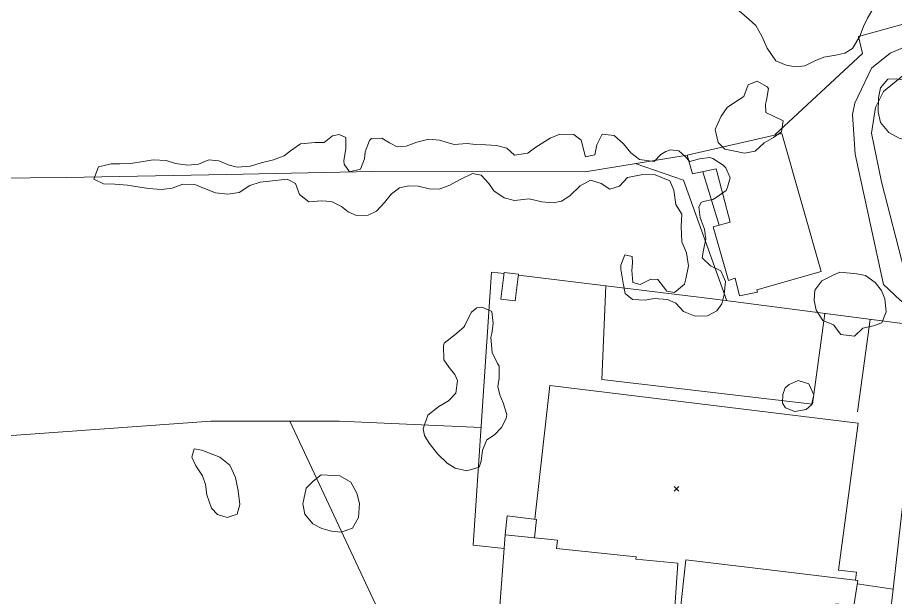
# Model space of a CAD drawing. Header units: metres. Extents: x 4652992 to 4879070, y 2074171 to 2309877.
# Drawn here: x 4654159.8 to 4654263.3, y 2309638.9 to 2309707.2 of the extents above; entities that cross this region are included whole.
import ezdxf

# ---------------------------------------------------------------- set-up
doc = ezdxf.new("R2010")
doc.units = ezdxf.units.M
doc.header["$MEASUREMENT"] = 0
for name, color, linetype, lineweight in [('Level 27', 30, 'Continuous', 0), ('Level 30', 5, 'Continuous', 0), ('Level 31', 38, 'Continuous', 0), ('Level 35', 4, 'Continuous', 0), ('Level 37', 3, 'Continuous', 0), ('Level 40', 1, 'Continuous', 0), ('Level 53', 5, 'Continuous', 0), ('Level 63', 3, 'Continuous', 0)]:
    doc.layers.add(name, color=color, linetype=linetype, lineweight=lineweight)

# ---------------------------------------------------------------- blocks, each defined once
blk = doc.blocks.new('COTA_8')
at = {"layer": 'Level 63', "ltscale": 0.2}
for p, q in [((-4.5e-05, 0.000125, -0.000135), (-1.419567, -1.408332, -0.000135)), ((-1.408502, 1.419647, -0.000135), (-4.5e-05, 0.000125, -0.000135)), ((1.419477, 1.408582, -0.000135), (-4.5e-05, 0.000125, -0.000135)), ((-4.5e-05, 0.000125, -0.000135), (1.408412, -1.419397, -0.000135))]:
    blk.add_line(p, q, dxfattribs=at)

msp = doc.modelspace()

# ---------------------------------------------------------------- linework, layer by layer
at = {"layer": 'Level 27'}
msp.add_polyline3d([(4654220.765867, 2309648.082751, 1291.471047), (4654222.548735, 2309663.847963, 1291.508547), (4654258.909769, 2309659.418192, 1291.539797), (4654256.5939, 2309642.10264, 1291.602297), (4654258.697113, 2309641.845907, 1291.646047), (4654258.582485, 2309640.89239, 1291.646047)], dxfattribs=at)
at = {"layer": 'Level 30', "color": 1}
for points in [[(4654254.555245, 2309677.304457, 1292.813209), (4654246.962969, 2309675.106893, 1292.507397), (4654247.030795, 2309674.855262, 1292.507397), (4654244.914115, 2309674.4128, 1292.507397), (4654244.388964, 2309676.494645, 1292.632397), (4654243.600355, 2309676.212061, 1292.632397), (4654241.812, 2309682.541099, 1293.007397), (4654243.815689, 2309683.114863, 1292.994897), (4654242.161271, 2309689.395151, 1292.719897), (4654239.373352, 2309688.786699, 1292.213647), (4654238.748954, 2309690.996347, 1292.213647), (4654249.904566, 2309693.560983, 1292.588647), (4654254.555245, 2309677.304457, 1292.813209)], [(4654216.251491, 2309632.610027, 1296.192082), (4654217.264011, 2309646.265101, 1296.242082), (4654223.45274, 2309645.625254, 1296.117082), (4654223.332869, 2309644.633275, 1293.810832), (4654232.71226, 2309643.664209, 1294.654582), (4654232.673574, 2309643.39643, 1294.654582), (4654237.659659, 2309642.90214, 1294.529582), (4654235.237048, 2309607.691742, 1295.635832)], [(4654255.285533, 2309630.42007, 1297.004582), (4654237.386331, 2309632.486495, 1296.960832), (4654238.575928, 2309643.298474, 1294.310832), (4654258.852663, 2309640.859897, 1294.142082), (4654258.403855, 2309637.889918, 1294.204582), (4654256.27196, 2309638.14138, 1297.410832), (4654255.285533, 2309630.42007, 1297.004582)]]:
    msp.add_polyline3d(points, dxfattribs=at)
at = {"layer": 'Level 31'}
for points in [[(4654217.158556, 2309677.172157, 1292.146047), (4654216.767817, 2309674.029793, 1292.071047), (4654218.476287, 2309673.817352, 1292.058547), (4654218.867566, 2309676.959649, 1292.133543)], [(4654217.26669, 2309646.264824, 1293.358547), (4654217.535202, 2309648.479609, 1293.358547), (4654220.982388, 2309648.056153, 1293.358547), (4654220.755751, 2309645.904093, 1293.358547)]]:
    msp.add_3dface(points, dxfattribs=at)
at = {"layer": 'Level 35'}
for p, q in [((4654242.534108, 2309682.747878, 1291.930824), (4654240.574789, 2309689.048908, 1291.830824)), ((4654254.961897, 2309672.339827, 1291.689797), (4654253.52268, 2309661.646172, 1291.971047)), ((4654260.327742, 2309671.639965, 1291.739798), (4654258.818684, 2309660.735879, 1291.914798))]:
    msp.add_line(p, q, dxfattribs=at)
for points in [[(4654217.144366, 2309677.058043, 1292.143324), (4654215.657287, 2309677.201987, 1292.099574), (4654213.516518, 2309645.025727, 1291.599574), (4654217.143758, 2309644.64334, 1291.599574)], [(4654263.047525, 2309639.865088, 1293.889797), (4654266.535948, 2309670.830234, 1293.289797), (4654242.042787, 2309674.024856, 1292.577297), (4654218.85567, 2309676.864113, 1292.264797)], [(4654258.173298, 2309598.274874, 1294.664797), (4654260.656373, 2309619.423236, 1294.089797), (4654263.047525, 2309639.865088, 1293.889797), (4654258.797754, 2309640.496541, 1293.752297)]]:
    msp.add_polyline3d(points, dxfattribs=at)
at = {"layer": 'Level 37', "extrusion": (-0.0872347075540686, 0.0071145093829309, 0.9961623811177556), "elevation": -388291.697165, "flags": 128}
msp.add_lwpolyline([(-2680355.835942, 4434128.877627), (-2680369.571843, 4434122.593661), (-2680371.057967, 4434116.738147)], dxfattribs=at)
at = {"layer": 'Level 37', "extrusion": (-0.0040031844311994, 0.000169149696873, 0.9999919729191779), "elevation": -16949.195997, "flags": 128}
msp.add_lwpolyline([(4654221.401191, 2309664.546164), (4654196.54473, 2309667.472582), (4654197.010917, 2309678.505697)], dxfattribs=at)
at = {"layer": 'Level 37'}
for points in [[(4654249.088521, 2309693.373377, 1291.918324), (4654259.424835, 2309702.965268, 1291.293324), (4654258.944124, 2309704.993237, 1291.155824), (4654270.873115, 2309708.286983, 1290.218324)], [(4654214.440149, 2309658.908127, 1291.274574), (4654197.746102, 2309659.637785, 1287.674574), (4654182.565137, 2309659.630496, 1281.399574), (4654152.541056, 2309657.477293, 1267.124574), (4654136.929964, 2309656.465174, 1260.324574), (4654124.957879, 2309656.169078, 1253.524574), (4654108.77259, 2309688.086763, 1251.574574), (4654127.671922, 2309687.734233, 1259.549574), (4654148.419722, 2309688.201519, 1269.399574), (4654165.516007, 2309688.366494, 1277.074574), (4654184.472552, 2309688.703168, 1283.724574), (4654201.624615, 2309689.088537, 1288.549574), (4654226.696446, 2309689.041867, 1291.449574), (4654238.748954, 2309690.996347, 1291.662074)], [(4654191.874876, 2309659.634966, 1285.462074), (4654202.283449, 2309637.507998, 1286.687074), (4654207.167656, 2309625.528491, 1286.337074), (4654214.133277, 2309609.02979, 1287.112074), (4654220.865118, 2309593.739412, 1289.87088)]]:
    msp.add_polyline3d(points, dxfattribs=at)
at = {"layer": 'Level 40', "color": 3}
for points in [[(4654260.747367, 2309708.403493, 1294.592794), (4654260.016823, 2309707.130035, 1294.392794), (4654259.533867, 2309706.143796, 1294.255294), (4654259.105231, 2309705.026948, 1294.092794), (4654258.243946, 2309703.582458, 1294.117794), (4654257.317378, 2309703.030362, 1294.267794), (4654256.289116, 2309702.766905, 1294.392794), (4654254.863778, 2309702.546237, 1294.517794), (4654253.793832, 2309702.118249, 1294.630294), (4654252.627462, 2309701.539678, 1294.817794), (4654251.517509, 2309701.413804, 1294.830294), (4654250.401865, 2309701.610491, 1294.842794), (4654249.184526, 2309702.095818, 1294.842794), (4654248.169496, 2309703.6097, 1294.780294), (4654247.5307, 2309704.998527, 1294.630294), (4654246.836744, 2309706.28464, 1294.492794), (4654246.051636, 2309706.980948, 1294.430294), (4654244.856816, 2309708.015184, 1294.305294)], [(4654242.732362, 2309695.605269, 1294.330294), (4654243.457139, 2309696.620268, 1293.830294), (4654244.338346, 2309697.215073, 1293.542794), (4654245.419059, 2309697.905359, 1293.142794), (4654245.93906, 2309699.265091, 1292.755294), (4654246.99148, 2309699.728518, 1292.555294), (4654248.163373, 2309699.04971, 1292.542794), (4654248.313684, 2309698.835881, 1292.542794), (4654248.082067, 2309697.461221, 1292.417794), (4654247.970591, 2309697.021482, 1292.405294), (4654248.035598, 2309696.010151, 1292.305294), (4654249.002291, 2309695.559151, 1292.242794), (4654250.04435, 2309695.059699, 1292.555294), (4654249.881559, 2309693.726028, 1293.330294), (4654248.92456, 2309693.062751, 1293.867794), (4654247.837303, 2309692.461906, 1294.230294), (4654246.762285, 2309691.44833, 1294.605294), (4654245.511632, 2309691.240195, 1294.692794), (4654244.173372, 2309691.493243, 1294.680294), (4654243.178387, 2309691.717383, 1294.630294), (4654242.412049, 2309692.497712, 1294.542794), (4654242.039876, 2309694.026142, 1294.480294), (4654242.732362, 2309695.605269, 1294.330294)], [(4654265.819376, 2309699.205276, 1291.055294), (4654266.889005, 2309697.875962, 1291.230294), (4654267.159239, 2309696.515393, 1291.355294), (4654267.014153, 2309694.673452, 1291.542794), (4654266.408927, 2309693.212928, 1291.655294), (4654265.200747, 2309692.610562, 1291.667794), (4654263.741478, 2309692.98224, 1291.667794), (4654262.538399, 2309693.670315, 1291.667794), (4654261.543906, 2309694.833703, 1291.617794), (4654261.280208, 2309696.104534, 1291.530294), (4654261.321232, 2309697.767476, 1291.392794), (4654261.532601, 2309698.946665, 1291.280294), (4654262.404771, 2309699.957547, 1291.117794), (4654263.376366, 2309699.974301, 1291.105294), (4654264.588299, 2309699.783051, 1291.055294), (4654264.911701, 2309699.671323, 1291.042794), (4654265.819376, 2309699.205276, 1291.055294)], [(4654239.066249, 2309690.248447, 1293.617794), (4654240.200579, 2309690.573981, 1294.142794), (4654241.402886, 2309690.706654, 1294.317794), (4654241.759671, 2309690.61579, 1294.342794), (4654242.992997, 2309689.833563, 1294.355294), (4654243.314521, 2309689.488355, 1294.355294), (4654243.804713, 2309688.310224, 1294.292794), (4654243.498577, 2309687.217865, 1294.205294), (4654243.346145, 2309686.847073, 1294.180294), (4654242.168739, 2309686.005863, 1293.967794), (4654241.755792, 2309685.759934, 1293.917794), (4654240.614918, 2309685.52384, 1293.617794), (4654240.381, 2309685.407865, 1293.567794), (4654240.111397, 2309684.920622, 1293.342794), (4654240.285336, 2309683.647484, 1293.230294), (4654240.414321, 2309683.23428, 1293.230294), (4654240.781647, 2309682.262988, 1293.167794), (4654240.935533, 2309681.141247, 1293.042794), (4654240.655994, 2309679.80805, 1292.955294), (4654240.508409, 2309678.880119, 1293.005294), (4654241.473404, 2309677.961422, 1293.080294), (4654242.693644, 2309677.358076, 1293.180294), (4654243.279681, 2309676.097019, 1293.255294), (4654243.102531, 2309674.591456, 1293.392794), (4654242.82384, 2309673.492108, 1293.530294), (4654242.257614, 2309672.641536, 1293.630294), (4654241.142913, 2309672.04768, 1293.667794), (4654239.673124, 2309672.012386, 1293.680294), (4654238.294757, 2309672.568229, 1293.617794), (4654237.405553, 2309673.555398, 1293.442794), (4654236.404449, 2309673.985903, 1293.230294), (4654234.859716, 2309674.115986, 1292.942794), (4654233.7807, 2309673.893397, 1292.805294), (4654232.28389, 2309673.982017, 1292.630294), (4654231.44176, 2309674.693874, 1292.467794), (4654231.198997, 2309675.926024, 1292.342794), (4654231.137988, 2309676.146368, 1292.330294), (4654230.91655, 2309677.577894, 1292.267794), (4654230.918247, 2309678.045591, 1292.267794), (4654231.403411, 2309679.267904, 1292.242794), (4654232.254204, 2309679.051228, 1292.217794), (4654232.299582, 2309678.308219, 1292.167794), (4654232.213854, 2309677.393793, 1292.142794), (4654232.352957, 2309675.983236, 1292.217794), (4654233.196783, 2309675.739076, 1292.330294), (4654234.469611, 2309676.380435, 1292.417794), (4654235.279873, 2309676.34963, 1292.455294), (4654235.963452, 2309675.473345, 1292.605294), (4654236.359919, 2309674.962761, 1292.792794), (4654237.252092, 2309674.794063, 1292.917794), (4654238.409445, 2309675.78667, 1292.880294), (4654238.597137, 2309676.411805, 1292.855294), (4654238.904969, 2309677.971862, 1292.730294), (4654238.649544, 2309679.499817, 1292.580294), (4654238.125364, 2309680.774379, 1292.517794), (4654238.028913, 2309682.583686, 1292.305294), (4654238.102827, 2309684.027767, 1292.305294), (4654237.399618, 2309685.172374, 1292.230294), (4654237.158551, 2309686.872222, 1292.017794), (4654236.709315, 2309687.981407, 1291.805294), (4654234.953686, 2309688.662587, 1291.592794), (4654233.504799, 2309688.709744, 1291.555294), (4654231.690464, 2309688.352584, 1291.542794), (4654230.759638, 2309687.331544, 1291.680294), (4654229.61834, 2309686.978527, 1291.867794), (4654228.618083, 2309687.642881, 1291.942794), (4654227.349073, 2309688.053841, 1292.205294), (4654226.131135, 2309687.398502, 1292.605294), (4654224.890599, 2309686.193015, 1292.880294), (4654223.913122, 2309685.564212, 1293.055294), (4654222.930375, 2309685.375622, 1293.130294), (4654221.619136, 2309685.504755, 1293.142794), (4654220.102697, 2309685.861697, 1293.105294), (4654218.385055, 2309685.65546, 1292.992794), (4654217.150033, 2309685.96999, 1292.855294), (4654215.958086, 2309686.800196, 1292.667794), (4654215.356842, 2309687.655512, 1292.530294), (4654214.440193, 2309688.649671, 1292.192794), (4654213.410795, 2309688.853317, 1291.967794), (4654211.965906, 2309688.109487, 1291.930294), (4654210.747968, 2309687.454148, 1291.905294), (4654209.489499, 2309686.984681, 1291.880294), (4654208.301551, 2309687.023899, 1291.730294), (4654207.039083, 2309687.345419, 1291.555294), (4654205.940437, 2309687.391152, 1291.342794), (4654204.827008, 2309687.148069, 1291.105294), (4654203.890487, 2309686.450319, 1290.830294), (4654203.041996, 2309685.408311, 1290.505294), (4654202.118137, 2309684.414755, 1290.280294), (4654201.120607, 2309683.937349, 1290.180294), (4654199.760598, 2309683.874097, 1289.967794), (4654198.759493, 2309684.304602, 1289.780294), (4654197.985764, 2309684.940523, 1289.592794), (4654196.792969, 2309685.53688, 1289.230294), (4654195.611988, 2309685.603582, 1288.867794), (4654194.148742, 2309685.478847, 1288.467794), (4654193.032587, 2309686.377524, 1288.067794), (4654192.563297, 2309687.638107, 1287.442794), (4654191.590062, 2309688.178547, 1286.480294), (4654189.480799, 2309687.925756, 1286.017794), (4654188.374762, 2309687.827081, 1285.730294), (4654187.164639, 2309687.433075, 1285.317794), (4654185.932343, 2309686.605845, 1284.830294), (4654184.564942, 2309686.398185, 1284.530294), (4654183.143924, 2309686.555276, 1284.230294), (4654182.026072, 2309686.986256, 1283.930294), (4654180.675151, 2309687.535109, 1283.092794), (4654179.288121, 2309687.595771, 1282.605294), (4654178.022684, 2309687.09882, 1282.130294), (4654176.75852, 2309686.952642, 1281.667794), (4654175.241233, 2309687.075735, 1281.467794), (4654173.971374, 2309687.252846, 1281.180294), (4654172.763372, 2309687.443462, 1280.492794), (4654171.253051, 2309687.594039, 1279.730294), (4654169.913944, 2309687.613238, 1279.167794), (4654168.796517, 2309688.161142, 1279.005294), (4654169.344386, 2309689.630808, 1279.080294), (4654170.828958, 2309689.954919, 1279.330294), (4654171.831759, 2309689.992111, 1279.630294), (4654173.150389, 2309690.007386, 1280.267794), (4654174.614059, 2309690.249045, 1280.892794), (4654175.77541, 2309690.450665, 1281.230294), (4654177.32711, 2309690.348066, 1281.530294), (4654178.410973, 2309690.013516, 1281.930294), (4654179.852469, 2309689.821951, 1282.305294), (4654181.137111, 2309689.933656, 1282.517794), (4654182.320213, 2309690.451576, 1282.842794), (4654183.514704, 2309690.322917, 1283.317794), (4654184.728401, 2309689.809011, 1284.142794), (4654185.668496, 2309689.59885, 1284.730294), (4654187.268967, 2309689.688637, 1284.805294), (4654188.506534, 2309690.075654, 1284.992794), (4654189.970628, 2309690.434237, 1285.217794), (4654191.236065, 2309690.931188, 1285.367794), (4654191.966113, 2309691.505974, 1285.780294), (4654193.136552, 2309692.319699, 1286.292794), (4654194.874671, 2309692.491463, 1286.780294), (4654195.95284, 2309692.480203, 1287.492794), (4654196.91723, 2309693.287888, 1287.817794), (4654197.714406, 2309693.435964, 1288.067794), (4654198.502918, 2309693.088859, 1288.442794), (4654198.491285, 2309691.775207, 1288.892794), (4654198.266212, 2309690.311106, 1289.317794), (4654198.292385, 2309689.953343, 1289.405294), (4654198.934584, 2309689.02908, 1289.867794), (4654200.240552, 2309689.340161, 1289.892794), (4654200.698271, 2309690.569463, 1289.892794), (4654200.763097, 2309691.401439, 1289.867794), (4654201.303575, 2309692.726697, 1289.430294), (4654201.510472, 2309692.966586, 1289.417794), (4654202.719322, 2309693.009819, 1289.642794), (4654203.623733, 2309692.428391, 1290.680294), (4654204.535536, 2309691.99137, 1291.180294), (4654205.600194, 2309692.042067, 1291.530294), (4654206.86563, 2309692.539018, 1291.742794), (4654208.295312, 2309692.877108, 1292.030294), (4654209.524216, 2309692.768943, 1292.142794), (4654211.266758, 2309692.266644, 1292.267794), (4654212.784894, 2309692.3774, 1292.392794), (4654213.780303, 2309692.270184, 1292.392794), (4654214.988729, 2309692.196492, 1292.392794), (4654216.259012, 2309692.136305, 1292.392794), (4654217.459622, 2309691.801281, 1292.405294), (4654218.39063, 2309690.979014, 1292.742794), (4654219.971047, 2309691.220199, 1293.205294), (4654220.907568, 2309691.917949, 1293.242794), (4654222.587224, 2309693.011603, 1293.217794), (4654223.721979, 2309693.454062, 1292.955294), (4654225.376915, 2309693.412945, 1292.730294), (4654226.260424, 2309692.749066, 1292.617794), (4654226.612543, 2309691.372033, 1292.455294), (4654226.734137, 2309690.814421, 1292.442794), (4654227.840598, 2309691.03002, 1292.392794), (4654228.085301, 2309692.225798, 1292.280294), (4654228.721624, 2309693.468131, 1292.180294), (4654230.142642, 2309693.311039, 1292.142794), (4654231.237896, 2309692.329911, 1292.055294), (4654232.106198, 2309691.260291, 1291.905294), (4654233.10603, 2309690.479012, 1291.817794), (4654234.856387, 2309690.238046, 1291.805294), (4654235.649141, 2309691.060184, 1291.942794), (4654236.213671, 2309691.443058, 1292.092794), (4654236.78432, 2309691.619567, 1292.305294), (4654237.745317, 2309691.491857, 1292.580294), (4654238.464156, 2309690.869915, 1292.642794), (4654239.066249, 2309690.248447, 1293.617794)], [(4654258.748195, 2309676.998864, 1294.324044), (4654259.783528, 2309676.822925, 1294.324044), (4654260.912309, 2309675.980283, 1294.374044), (4654261.64286, 2309675.063697, 1294.411544), (4654262.0644, 2309674.079674, 1294.474044), (4654262.195551, 2309672.526679, 1294.561544), (4654261.689599, 2309671.223567, 1294.561544), (4654260.693338, 2309670.863542, 1294.474044), (4654259.457292, 2309670.593792, 1294.374044), (4654258.458749, 2309669.649885, 1294.274044), (4654256.847203, 2309669.855643, 1294.174044), (4654256.000929, 2309671.006255, 1294.086544), (4654254.754142, 2309671.499042, 1293.949044), (4654253.95619, 2309672.72502, 1293.749044), (4654253.727482, 2309673.893731, 1293.549044), (4654253.793849, 2309675.074981, 1293.374044), (4654254.635315, 2309676.204997, 1293.474044), (4654255.865762, 2309676.797627, 1293.524044), (4654256.724939, 2309677.192556, 1293.586544), (4654258.748195, 2309676.998864, 1294.324044)], [(4654215.721923, 2309672.586345, 1292.792794), (4654215.882012, 2309671.14349, 1292.805294), (4654215.706864, 2309669.990439, 1292.880294), (4654215.609238, 2309669.489498, 1292.917794), (4654215.747749, 2309667.730819, 1293.042794), (4654216.388594, 2309666.457703, 1293.105294), (4654216.572843, 2309666.147911, 1293.142794), (4654216.561471, 2309664.719488, 1293.155294), (4654216.428004, 2309663.73109, 1293.167794), (4654216.651354, 2309662.768713, 1293.317794), (4654217.046165, 2309661.791905, 1293.530294), (4654217.460341, 2309660.43043, 1293.692794), (4654217.404028, 2309659.977394, 1293.692794), (4654216.845013, 2309658.922049, 1293.705294), (4654216.032649, 2309658.018821, 1293.655294), (4654215.104767, 2309657.466312, 1293.542794), (4654214.620694, 2309656.245839, 1293.467794), (4654214.43823, 2309654.948596, 1293.292794), (4654214.223243, 2309654.214632, 1293.180294), (4654212.746981, 2309653.801704, 1292.817794), (4654211.369083, 2309654.123213, 1292.442794), (4654210.430994, 2309654.683303, 1292.305294), (4654209.357286, 2309655.745281, 1292.105294), (4654208.318681, 2309657.06122, 1292.005294), (4654207.758988, 2309657.963154, 1291.942794), (4654207.603633, 2309658.732961, 1291.942794), (4654208.157544, 2309660.344606, 1292.105294), (4654209.443717, 2309661.390129, 1292.280294), (4654210.605213, 2309662.058439, 1292.392794), (4654211.444996, 2309662.954688, 1292.592794), (4654211.676089, 2309664.444027, 1292.655294), (4654211.362798, 2309665.166402, 1292.655294), (4654210.665641, 2309665.986483, 1292.642794), (4654210.044162, 2309666.874933, 1292.617794), (4654210.021905, 2309668.516389, 1292.655294), (4654210.105268, 2309668.845697, 1292.680294), (4654211.343181, 2309669.815873, 1292.705294), (4654212.388792, 2309670.718153, 1292.830294), (4654212.526624, 2309670.916755, 1292.855294), (4654213.148162, 2309672.219081, 1292.892794), (4654213.306835, 2309672.50001, 1292.892794), (4654213.932738, 2309673.01254, 1292.817794), (4654214.564114, 2309673.085519, 1292.780294), (4654215.721923, 2309672.586345, 1292.792794)], [(4654251.828264, 2309664.426773, 1293.511544), (4654253.088318, 2309664.03283, 1293.624044), (4654253.685046, 2309662.753825, 1293.655294), (4654253.419418, 2309661.591874, 1293.655294), (4654252.77442, 2309661.009538, 1293.630294), (4654251.450234, 2309660.805022, 1293.530294), (4654250.331255, 2309661.236242, 1293.486544), (4654249.996363, 2309661.760622, 1293.467794), (4654250.010582, 2309662.796281, 1293.430294), (4654250.312607, 2309663.583024, 1293.411544), (4654250.76441, 2309663.980335, 1293.411544), (4654251.828264, 2309664.426773, 1293.511544)], [(4654183.642456, 2309655.397048, 1281.455294), (4654184.797573, 2309654.450105, 1281.580294), (4654185.470153, 2309653.002587, 1281.592794), (4654185.814628, 2309651.430768, 1281.592794), (4654186.005623, 2309649.838633, 1281.417794), (4654185.688751, 2309648.702238, 1280.842794), (4654184.488158, 2309648.295316, 1280.642794), (4654183.366374, 2309648.669793, 1280.430294), (4654182.656959, 2309649.384598, 1280.230294), (4654182.110301, 2309650.978177, 1280.055294), (4654181.939178, 2309652.179371, 1279.992794), (4654181.607209, 2309653.213706, 1279.917794), (4654180.801341, 2309654.368621, 1279.905294), (4654180.322941, 2309655.410531, 1279.930294), (4654180.597521, 2309656.379586, 1280.105294), (4654181.510711, 2309656.236284, 1280.467794), (4654183.642456, 2309655.397048, 1281.455294)], [(4654197.787258, 2309653.206781, 1287.280294), (4654199.102057, 2309652.459174, 1287.505294), (4654199.805291, 2309651.159084, 1287.505294), (4654200.11364, 2309649.929969, 1287.505294), (4654199.970326, 2309648.314212, 1287.367794), (4654199.294286, 2309647.040536, 1287.317794), (4654197.934338, 2309646.560464, 1287.267794), (4654196.818777, 2309646.696799, 1287.217794), (4654195.655159, 2309646.992883, 1287.192794), (4654194.589364, 2309647.559115, 1287.155294), (4654193.670817, 2309648.707463, 1287.117794), (4654193.438572, 2309649.88771, 1287.080294), (4654193.818235, 2309651.738367, 1287.042794), (4654194.624763, 2309652.595289, 1287.042794), (4654195.604192, 2309653.319704, 1287.117794), (4654197.787258, 2309653.206781, 1287.280294)]]:
    msp.add_polyline3d(points, dxfattribs=at)
at = {"layer": 'Level 53', "color": 212}
for points in [[(4654272.306732, 2309706.556779, 1288.411051), (4654270.960059, 2309706.116555, 1288.587242), (4654266.483145, 2309704.630224, 1288.937242), (4654262.692068, 2309703.021069, 1289.199742), (4654260.488806, 2309701.236454, 1289.509887)], [(4654271.904204, 2309703.272736, 1288.596075), (4654267.542332, 2309701.824599, 1288.946075), (4654264.250677, 2309700.427428, 1289.208575), (4654261.87908, 2309698.506463, 1289.585889)], [(4654268.496364, 2309670.363257, 1290.249312), (4654263.840403, 2309673.903205, 1290.449312), (4654261.899583, 2309675.751158, 1290.599312), (4654258.568071, 2309691.107797, 1290.336812), (4654258.227237, 2309695.785438, 1289.999312), (4654258.508832, 2309697.126296, 1289.824312), (4654260.488806, 2309701.236454, 1289.509887)], [(4654261.87908, 2309698.506463, 1289.585889), (4654260.953847, 2309696.595893, 1289.635889), (4654260.483178, 2309693.584634, 1289.679639), (4654261.669186, 2309687.84007, 1290.179639), (4654264.349657, 2309677.328354, 1290.392139), (4654265.446452, 2309675.165625, 1290.342139), (4654268.722867, 2309672.937264, 1290.132856)]]:
    msp.add_polyline3d(points, dxfattribs=at)

# ---------------------------------------------------------------- block references
at = {"layer": 'Level 63', "ltscale": 0.2, "xscale": 0.2, "yscale": 0.2, "zscale": 0.2}
msp.add_blockref('COTA_8', (4654237.49005, 2309651.68295, 1291.64605), dxfattribs=at)

doc.saveas('drawing.dxf')
